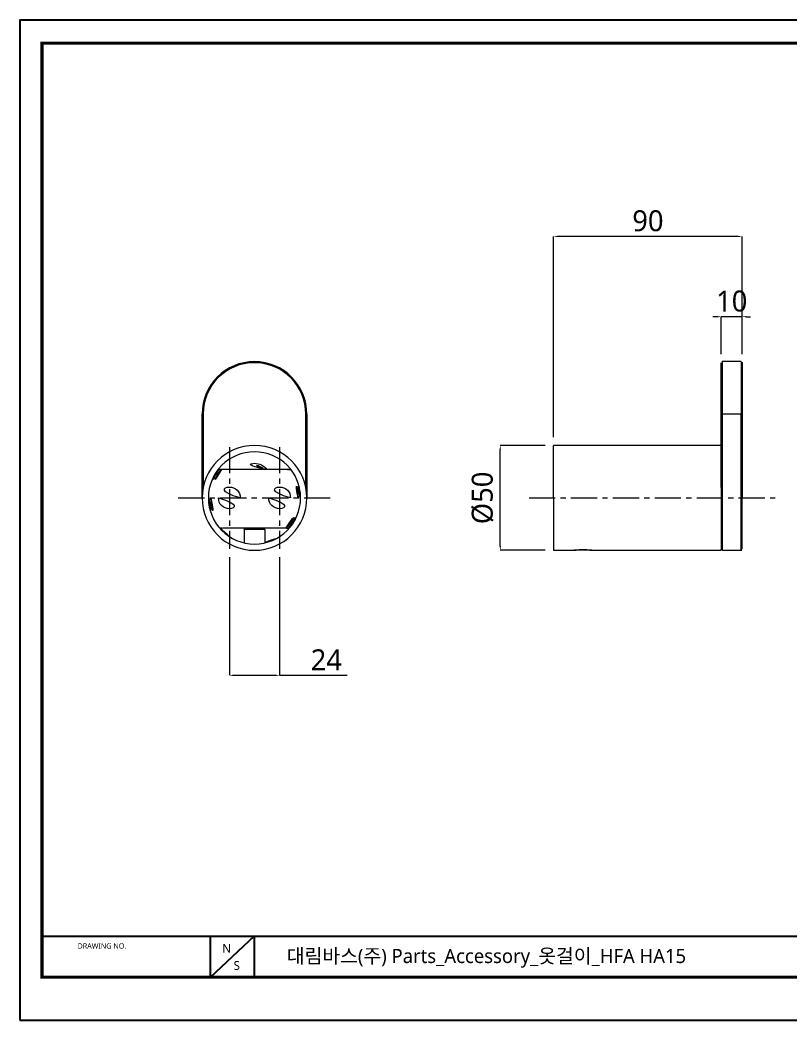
# Model space of a CAD drawing. Extents: x 16296677886 to 16296678537, y -37409618710 to -37409618233.
# Drawn here: x 16296677885.7 to 16296678253.2, y -37409618710.2 to -37409618233.2 of the extents above; entities that cross this region are included whole.
import ezdxf

# ---------------------------------------------------------------- set-up
doc = ezdxf.new("R2010")
doc.units = 0
doc.header["$LTSCALE"] = 10
doc.header["$MEASUREMENT"] = 0
doc.header["$PDMODE"] = 3
doc.header["$PDSIZE"] = -10
doc.linetypes.add('CENTER', pattern=[2, 1.25, -0.25, 0.25, -0.25])
doc.layers.get('0').update_dxf_attribs({"linetype": 'CONTINUOUS'})
doc.layers.get('DEFPOINTS').update_dxf_attribs({"linetype": 'CONTINUOUS'})
doc.layers.add('1', color=7, linetype='CONTINUOUS')
doc.styles.add('Daelim Dimension', font='NanumGothic.ttf')
doc.dimstyles.new('DEFAULT', dxfattribs={"dimscale": 2, "dimtxt": 1, "dimasz": 1, "dimexe": 0, "dimexo": 2, "dimgap": 1, "dimtad": 1, "dimdec": 1, "dimzin": 9, "dimdsep": 46, "dimtxsty": 'Daelim Dimension', "dimcen": 0.5, "dimclrd": 252, "dimclre": 252, "dimclrt": 3, "dimadec": 1, "dimazin": 0, "dimtfac": 1, "dimtdec": 1, "dimtix": 1, "dimtmove": 0, "dimatfit": 3, "dimfxl": 1, "dimtolj": 1, "dimtzin": 1, "dimlwd": 9, "dimlwe": 9, "dimarcsym": 0})

# ---------------------------------------------------------------- blocks, each defined once
blk = doc.blocks.new('*D11')
at = {"color": 5, "lineweight": 9, "ltscale": 0.5, "transparency": 16777216}
for p, q in [((16296678218.387251, -37409618374.707169), (16296678216.387251, -37409618374.707169)), ((16296678220.387251, -37409618392.638733), (16296678220.387251, -37409618374.707169)), ((16296678230.387251, -37409618374.707169), (16296678220.387251, -37409618374.707169)), ((16296678230.387251, -37409618392.638733), (16296678230.387251, -37409618374.707169)), ((16296678232.387251, -37409618374.707169), (16296678234.387251, -37409618374.707169))]:
    blk.add_line(p, q, dxfattribs=at)
at = {"color": 5, "ltscale": 0.5, "transparency": 16777216}
for points in [[(16296678218.387251, -37409618374.373833), (16296678218.387251, -37409618375.040497), (16296678220.387251, -37409618374.707169)], [(16296678232.387251, -37409618374.373833), (16296678232.387251, -37409618375.040497), (16296678230.387251, -37409618374.707169)]]:
    blk.add_solid(points, dxfattribs=at)
at = {"layer": 'DEFPOINTS', "color": 0, "ltscale": 0.5, "transparency": 16777216}
for p in [(16296678220.387251, -37409618374.707169), (16296678220.387251, -37409618396.638733), (16296678230.387251, -37409618396.638733)]:
    blk.add_point(p, dxfattribs=at)
at = {"color": 7, "ltscale": 0.5, "transparency": 16777216, "insert": (16296678225.387251, -37409618367.299454), "char_height": 10, "attachment_point": 5, "style": 'Daelim Dimension'}
blk.add_mtext('\\A1;10', dxfattribs=at)
blk = doc.blocks.new('*D12')
at = {"color": 5, "lineweight": 9, "ltscale": 0.5, "transparency": 16777216}
for p, q in [((16296678140.387251, -37409618432.138733), (16296678140.387251, -37409618336.435066)), ((16296678228.387251, -37409618336.435066), (16296678142.387251, -37409618336.435066)), ((16296678230.387251, -37409618392.638733), (16296678230.387251, -37409618336.435066))]:
    blk.add_line(p, q, dxfattribs=at)
at = {"color": 5, "ltscale": 0.5, "transparency": 16777216}
for points in [[(16296678142.387251, -37409618336.101738), (16296678142.387251, -37409618336.76841), (16296678140.387251, -37409618336.435066)], [(16296678228.387251, -37409618336.101738), (16296678228.387251, -37409618336.76841), (16296678230.387251, -37409618336.435066)]]:
    blk.add_solid(points, dxfattribs=at)
at = {"layer": 'DEFPOINTS', "color": 0, "ltscale": 0.5, "transparency": 16777216}
for p in [(16296678140.387251, -37409618336.435066), (16296678230.387251, -37409618396.638733), (16296678140.387251, -37409618436.138733)]:
    blk.add_point(p, dxfattribs=at)
at = {"color": 7, "ltscale": 0.5, "transparency": 16777216, "insert": (16296678185.387251, -37409618328.991577), "char_height": 10, "attachment_point": 5, "style": 'Daelim Dimension'}
blk.add_mtext('\\A1;90', dxfattribs=at)
blk = doc.blocks.new('*D13')
at = {"color": 5, "lineweight": 9, "ltscale": 0.5, "transparency": 16777216}
for p, q in [((16296678136.38725, -37409618436.13875), (16296678114.9186, -37409618436.13875)), ((16296678114.9186, -37409618484.13875), (16296678114.9186, -37409618438.13875)), ((16296678136.38725, -37409618486.13875), (16296678114.9186, -37409618486.13875))]:
    blk.add_line(p, q, dxfattribs=at)
at = {"color": 5, "ltscale": 0.5, "transparency": 16777216}
for points in [[(16296678114.58527, -37409618438.13875), (16296678115.25193, -37409618438.13875), (16296678114.9186, -37409618436.13875)], [(16296678114.58527, -37409618484.13875), (16296678115.25193, -37409618484.13875), (16296678114.9186, -37409618486.13875)]]:
    blk.add_solid(points, dxfattribs=at)
at = {"layer": 'DEFPOINTS', "color": 0, "ltscale": 0.5, "transparency": 16777216}
for p in [(16296678114.9186, -37409618436.13875), (16296678140.38725, -37409618436.13875), (16296678140.38725, -37409618486.13875)]:
    blk.add_point(p, dxfattribs=at)
at = {"color": 7, "ltscale": 0.5, "transparency": 16777216, "insert": (16296678106.53089, -37409618461.13874), "char_height": 10, "attachment_point": 5, "rotation": 90, "style": 'Daelim Dimension'}
blk.add_mtext('\\A1;%%C50', dxfattribs=at)
blk = doc.blocks.new('*D14')
at = {"color": 5, "lineweight": 9, "ltscale": 0.5, "transparency": 16777216}
for p, q in [((16296677985.633949, -37409618489.376167), (16296677985.633949, -37409618545.764633)), ((16296678009.633949, -37409618489.376167), (16296678009.633949, -37409618545.764633)), ((16296677987.633949, -37409618545.764633), (16296678007.633949, -37409618545.764633)), ((16296678009.633949, -37409618545.764633), (16296678041.909651, -37409618545.764633))]:
    blk.add_line(p, q, dxfattribs=at)
at = {"color": 5, "ltscale": 0.5, "transparency": 16777216}
for points in [[(16296677987.633949, -37409618545.431297), (16296677987.633949, -37409618546.097969), (16296677985.633949, -37409618545.764633)], [(16296678007.633949, -37409618545.431297), (16296678007.633949, -37409618546.097969), (16296678009.633949, -37409618545.764633)]]:
    blk.add_solid(points, dxfattribs=at)
at = {"layer": 'DEFPOINTS', "color": 0, "ltscale": 0.5, "transparency": 16777216}
for p in [(16296677985.633949, -37409618485.376167), (16296678009.633949, -37409618485.376167), (16296678009.633949, -37409618545.764633)]:
    blk.add_point(p, dxfattribs=at)
at = {"color": 7, "ltscale": 0.5, "transparency": 16777216, "insert": (16296678031.919661, -37409618538.371223), "char_height": 10, "attachment_point": 5, "style": 'Daelim Dimension'}
blk.add_mtext('\\A1;24', dxfattribs=at)

msp = doc.modelspace()

# ---------------------------------------------------------------- linework, layer by layer
at = {"color": 1, "linetype": 'CENTER', "lineweight": 0}
for p, q in [((16296677985.63, -37409618436.9), (16296677985.63, -37409618485.38)), ((16296678009.63, -37409618436.9), (16296678009.63, -37409618485.38)), ((16296677961.28, -37409618461.14), (16296678034.75, -37409618461.14)), ((16296678128.65, -37409618461.14), (16296678246.68, -37409618461.14))]:
    msp.add_line(p, q, dxfattribs=at)
at = {"color": 5}
msp.add_line((16296677896.19, -37409618670.21), (16296678420.37, -37409618670.21), dxfattribs=at)
at = {"color": 5, "ltscale": 40}
for p, q in [((16296677976.54, -37409618670.21), (16296677976.54, -37409618689.83)), ((16296677976.54, -37409618670.21), (16296677976.54, -37409618689.83)), ((16296677997.53, -37409618670.21), (16296677976.54, -37409618689.83)), ((16296677997.53, -37409618670.21), (16296677976.54, -37409618689.83)), ((16296677997.53, -37409618670.21), (16296677997.53, -37409618689.83)), ((16296677997.53, -37409618670.21), (16296677997.53, -37409618689.83))]:
    msp.add_line(p, q, dxfattribs=at)
at = {"ltscale": 0.5}
msp.add_lwpolyline([(16296677885.72, -37409618710.18), (16296678536.72, -37409618710.18), (16296678536.72, -37409618233.18), (16296677885.72, -37409618233.18)], close=True, dxfattribs=at)
at = {"color": 5, "linetype": 'ByBlock', "lineweight": 200, "const_width": 1.5}
msp.add_lwpolyline([(16296677896.19, -37409618689.75), (16296678526.19, -37409618689.75), (16296678526.19, -37409618244.25), (16296677896.19, -37409618244.25)], close=True, dxfattribs=at)
at = {"layer": '1', "color": 7, "linetype": 'Continuous', "lineweight": 18}
for p, q in [((16296678220.39, -37409618421.14), (16296678220.39, -37409618396.64)), ((16296678229.89, -37409618396.14), (16296678220.89, -37409618396.14)), ((16296678230.39, -37409618396.64), (16296678230.39, -37409618421.05)), ((16296677972.63, -37409618461.14), (16296677972.63, -37409618421.14)), ((16296678022.63, -37409618421.14), (16296678022.63, -37409618461.14)), ((16296678220.39, -37409618456.16), (16296678220.39, -37409618421.14)), ((16296678230.39, -37409618421.05), (16296678230.39, -37409618421.14)), ((16296678230.39, -37409618421.14), (16296678230.39, -37409618461.14)), ((16296678140.39, -37409618461.14), (16296678140.39, -37409618436.14)), ((16296678220.39, -37409618436.14), (16296678140.39, -37409618436.14)), ((16296678013.37, -37409618447.54), (16296677981.9, -37409618447.54)), ((16296678220.39, -37409618456.16), (16296678220.39, -37409618486.14)), ((16296678140.39, -37409618461.14), (16296678140.39, -37409618486.14)), ((16296678230.39, -37409618485.64), (16296678230.39, -37409618461.14)), ((16296678012.64, -37409618475.54), (16296677982.62, -37409618475.54)), ((16296677992.63, -37409618476.28), (16296677993.07, -37409618475.63)), ((16296677992.63, -37409618476.28), (16296677992.63, -37409618482.56)), ((16296677997.63, -37409618476.28), (16296677992.63, -37409618476.28)), ((16296677993.29, -37409618475.54), (16296677993.07, -37409618475.63)), ((16296677993.07, -37409618475.63), (16296677997.63, -37409618475.63)), ((16296677997.63, -37409618475.63), (16296678002.2, -37409618475.63)), ((16296678002.63, -37409618476.28), (16296677997.63, -37409618476.28)), ((16296678001.98, -37409618475.54), (16296678002.2, -37409618475.63)), ((16296678002.63, -37409618476.28), (16296678002.2, -37409618475.63)), ((16296678002.63, -37409618476.28), (16296678002.63, -37409618482.56)), ((16296678140.39, -37409618486.14), (16296678150.09, -37409618486.14)), ((16296678158.69, -37409618486.14), (16296678220.39, -37409618486.14)), ((16296678220.89, -37409618486.14), (16296678229.89, -37409618486.14))]:
    msp.add_line(p, q, dxfattribs=at)
at = {"layer": '1', "color": 7, "linetype": 'Continuous', "lineweight": 13}
for p, q in [((16296678220.89, -37409618396.14), (16296678220.89, -37409618421.14)), ((16296678229.89, -37409618396.14), (16296678229.89, -37409618421.05)), ((16296677973.13, -37409618421.14), (16296677972.63, -37409618421.14)), ((16296677973.13, -37409618421.14), (16296677973.13, -37409618456.16)), ((16296678022.63, -37409618421.14), (16296678022.13, -37409618421.14)), ((16296678022.13, -37409618456.16), (16296678022.13, -37409618421.14)), ((16296678220.89, -37409618421.14), (16296678220.39, -37409618421.14)), ((16296678220.89, -37409618421.14), (16296678220.89, -37409618461.14)), ((16296678229.89, -37409618421.14), (16296678220.89, -37409618421.14)), ((16296678229.89, -37409618421.14), (16296678229.89, -37409618421.05)), ((16296678230.39, -37409618421.14), (16296678229.89, -37409618421.14)), ((16296678229.89, -37409618461.14), (16296678229.89, -37409618421.14)), ((16296678220.89, -37409618461.2), (16296678220.89, -37409618486.14)), ((16296678229.89, -37409618486.14), (16296678229.89, -37409618461.14))]:
    msp.add_line(p, q, dxfattribs=at)
at = {"layer": '1', "color": 7, "linetype": 'Continuous', "lineweight": 18}
for centre, radius, start, end in [((16296677997.63, -37409618421.14), 25, 0, 179.8592), ((16296678220.89, -37409618396.64), 0.5, 90, 180), ((16296678229.89, -37409618396.64), 0.5, 0, 90), ((16296677997.63, -37409618421.14), 25, 179.8592, 180), ((16296677997.63, -37409618461.14), 25, 0, 180), ((16296677997.63, -37409618461.14), 22, 0, 180), ((16296677997.63, -37409618452.14), 7.5, 37.8332, 142.1684), ((16296677997.63, -37409618461.14), 21.8, 141.4018, 180), ((16296677997.63, -37409618461.14), 21.8, 0.1696, 38.5982), ((16296677985.63, -37409618461.14), 5.2, 0, 180), ((16296678009.63, -37409618461.14), 5.2, 0, 180), ((16296677997.63, -37409618461.14), 25, 180, 0), ((16296677997.63, -37409618461.14), 22, 180, 0), ((16296677997.63, -37409618461.14), 21.8, 180, 180.1696), ((16296677997.63, -37409618461.14), 21.8, 180.1696, 221.342), ((16296677985.63, -37409618461.14), 5.2, 180, 0), ((16296678009.63, -37409618461.14), 5.2, 180, 0), ((16296677997.63, -37409618461.14), 21.8, 318.658, 0), ((16296677997.63, -37409618461.14), 21.8, 0, 0.1696), ((16296677997.63, -37409618461.14), 21.8, 221.342, 256.7422), ((16296677997.63, -37409618461.14), 21.8, 283.2578, 318.658), ((16296678220.89, -37409618485.64), 0.5, 180, 270), ((16296678229.89, -37409618485.64), 0.5, 270, 0)]:
    msp.add_arc(centre, radius, start, end, dxfattribs=at)
at = {"layer": '1', "color": 7, "linetype": 'Continuous', "lineweight": 13}
for centre, radius, start, end in [((16296677997.63, -37409618421.14), 24.5, 0, 179.8592), ((16296677997.63, -37409618421.14), 24.5, 179.8592, 180), ((16296677997.63, -37409618461.14), 20.8, 139.1677, 180.1696), ((16296677997.63, -37409618452.14), 6.5, 45.049, 134.951), ((16296677997.63, -37409618461.14), 20.8, 0.1696, 40.8323), ((16296677997.63, -37409618461.14), 20.8, 180.1696, 223.813), ((16296677997.63, -37409618461.14), 20.8, 316.187, 0.1696)]:
    msp.add_arc(centre, radius, start, end, dxfattribs=at)
at = {"layer": '1', "color": 7, "linetype": 'Continuous', "lineweight": 18}
for points in [[(16296677980.6, -37409618447.54), (16296677980.6, -37409618447.54), (16296677980.6, -37409618447.54), (16296677980.63, -37409618447.54), (16296677980.68, -37409618447.54), (16296677980.75, -37409618447.54), (16296677980.85, -37409618447.54), (16296677980.97, -37409618447.54), (16296677981.11, -37409618447.54), (16296677981.28, -37409618447.54), (16296677981.47, -37409618447.54), (16296677981.67, -37409618447.54), (16296677981.82, -37409618447.54), (16296677981.9, -37409618447.54)], [(16296678013.37, -37409618447.54), (16296678013.45, -37409618447.54), (16296678013.59, -37409618447.54), (16296678013.8, -37409618447.54), (16296678013.99, -37409618447.54), (16296678014.16, -37409618447.54), (16296678014.3, -37409618447.54), (16296678014.42, -37409618447.54), (16296678014.51, -37409618447.54), (16296678014.59, -37409618447.54), (16296678014.64, -37409618447.54), (16296678014.67, -37409618447.54), (16296678014.67, -37409618447.54), (16296678014.67, -37409618447.54)]]:
    msp.add_open_spline(points, degree=3, dxfattribs=at)
for points, knots in [([(16296677981.27, -37409618475.54), (16296677981.27, -37409618475.54), (16296677981.28, -37409618475.54), (16296677981.31, -37409618475.54), (16296677981.31, -37409618475.54), (16296677981.33, -37409618475.54), (16296677981.35, -37409618475.54), (16296677981.38, -37409618475.54), (16296677981.41, -37409618475.54), (16296677981.42, -37409618475.54), (16296677981.45, -37409618475.54), (16296677981.46, -37409618475.54), (16296677981.5, -37409618475.54), (16296677981.53, -37409618475.54), (16296677981.58, -37409618475.54), (16296677981.61, -37409618475.54), (16296677981.67, -37409618475.54), (16296677981.7, -37409618475.54), (16296677981.8, -37409618475.54), (16296677981.87, -37409618475.54), (16296677982.01, -37409618475.54), (16296677982.09, -37409618475.54), (16296677982.2, -37409618475.54), (16296677982.24, -37409618475.54), (16296677982.32, -37409618475.54), (16296677982.35, -37409618475.54), (16296677982.47, -37409618475.54), (16296677982.55, -37409618475.54), (16296677982.62, -37409618475.54)], [0, 0, 0, 0, 0.125, 0.125, 0.15625, 0.15625, 0.1875, 0.25, 0.25, 0.28125, 0.28125, 0.3125, 0.3125, 0.375, 0.375, 0.4375, 0.4375, 0.5, 0.5, 0.625, 0.625, 0.75, 0.75, 0.8125, 0.8125, 0.875, 0.875, 1, 1, 1, 1]), ([(16296678014, -37409618475.54), (16296678014, -37409618475.54), (16296678013.99, -37409618475.54), (16296678013.96, -37409618475.54), (16296678013.95, -37409618475.54), (16296678013.94, -37409618475.54), (16296678013.91, -37409618475.54), (16296678013.89, -37409618475.54), (16296678013.85, -37409618475.54), (16296678013.84, -37409618475.54), (16296678013.82, -37409618475.54), (16296678013.81, -37409618475.54), (16296678013.77, -37409618475.54), (16296678013.74, -37409618475.54), (16296678013.69, -37409618475.54), (16296678013.66, -37409618475.54), (16296678013.6, -37409618475.54), (16296678013.56, -37409618475.54), (16296678013.46, -37409618475.54), (16296678013.4, -37409618475.54), (16296678013.25, -37409618475.54), (16296678013.18, -37409618475.54), (16296678013.07, -37409618475.54), (16296678013.03, -37409618475.54), (16296678012.95, -37409618475.54), (16296678012.91, -37409618475.54), (16296678012.8, -37409618475.54), (16296678012.72, -37409618475.54), (16296678012.64, -37409618475.54)], [0, 0, 0, 0, 0.125, 0.125, 0.15625, 0.15625, 0.1875, 0.25, 0.25, 0.28125, 0.28125, 0.3125, 0.3125, 0.375, 0.375, 0.4375, 0.4375, 0.5, 0.5, 0.625, 0.625, 0.75, 0.75, 0.8125, 0.8125, 0.875, 0.875, 1, 1, 1, 1]), ([(16296678158.69, -37409618486.14), (16296678158.69, -37409618486.14), (16296678158.67, -37409618486.14), (16296678158.61, -37409618486.13), (16296678158.54, -37409618486.11), (16296678158.49, -37409618486.11), (16296678158.48, -37409618486.1), (16296678158.46, -37409618486.1), (16296678158.45, -37409618486.1), (16296678158.41, -37409618486.09), (16296678158.39, -37409618486.09), (16296678158.25, -37409618486.07), (16296678158.12, -37409618486.05), (16296678157.92, -37409618486.02), (16296678157.88, -37409618486.01), (16296678157.8, -37409618486), (16296678157.76, -37409618486), (16296678157.62, -37409618485.98), (16296678157.43, -37409618485.95), (16296678157.12, -37409618485.92), (16296678156.9, -37409618485.89), (16296678156.72, -37409618485.88), (16296678156.66, -37409618485.87), (16296678156.54, -37409618485.86), (16296678156.48, -37409618485.85), (16296678156.29, -37409618485.84), (16296678156.04, -37409618485.82), (16296678155.77, -37409618485.8), (16296678155.57, -37409618485.79), (16296678155.5, -37409618485.79), (16296678155.37, -37409618485.79), (16296678155.3, -37409618485.78), (16296678154.95, -37409618485.77), (16296678154.67, -37409618485.77), (16296678154.25, -37409618485.77), (16296678154.11, -37409618485.77), (16296678153.93, -37409618485.77), (16296678153.9, -37409618485.77), (16296678153.83, -37409618485.77), (16296678153.72, -37409618485.77), (16296678153.62, -37409618485.78), (16296678153.27, -37409618485.79), (16296678153, -37409618485.8), (16296678152.68, -37409618485.83), (16296678152.61, -37409618485.83), (16296678152.49, -37409618485.84), (16296678152.42, -37409618485.84), (16296678152.24, -37409618485.86), (16296678152, -37409618485.88), (16296678151.77, -37409618485.9), (16296678151.61, -37409618485.92), (16296678151.53, -37409618485.93), (16296678151.45, -37409618485.94), (16296678151.4, -37409618485.95), (16296678151.37, -37409618485.95), (16296678151.25, -37409618485.97), (16296678151.06, -37409618485.99), (16296678150.81, -37409618486.02), (16296678150.66, -37409618486.05), (16296678150.58, -37409618486.06), (16296678150.56, -37409618486.06), (16296678150.53, -37409618486.07), (16296678150.52, -37409618486.07), (16296678150.47, -37409618486.08), (16296678150.44, -37409618486.08), (16296678150.31, -37409618486.1), (16296678150.23, -37409618486.12), (16296678150.16, -37409618486.13), (16296678150.15, -37409618486.13), (16296678150.12, -37409618486.13), (16296678150.12, -37409618486.13), (16296678150.09, -37409618486.14), (16296678150.09, -37409618486.14), (16296678150.09, -37409618486.14)], [0, 0, 0, 0, 0.03125, 0.0625, 0.09375, 0.09375, 0.101562, 0.101562, 0.109375, 0.109375, 0.125, 0.125, 0.1875, 0.1875, 0.203125, 0.203125, 0.21875, 0.21875, 0.25, 0.28125, 0.3125, 0.3125, 0.328125, 0.328125, 0.34375, 0.34375, 0.375, 0.40625, 0.40625, 0.421875, 0.421875, 0.4375, 0.4375, 0.5, 0.5, 0.53125, 0.53125, 0.539062, 0.539062, 0.546875, 0.5625, 0.5625, 0.625, 0.625, 0.640625, 0.640625, 0.65625, 0.65625, 0.6875, 0.71875, 0.71875, 0.734375, 0.742188, 0.742188, 0.75, 0.75, 0.78125, 0.8125, 0.84375, 0.84375, 0.851563, 0.851563, 0.859375, 0.859375, 0.875, 0.875, 0.9375, 0.9375, 0.953125, 0.953125, 0.96875, 0.96875, 1, 1, 1, 1])]:
    msp.add_open_spline(points, degree=3, knots=knots, dxfattribs=at)

# ---------------------------------------------------------------- texts
at = {"color": 5, "ltscale": 40, "style": 'Daelim Dimension'}
msp.add_text('DRAWING NO.', height=2.569, dxfattribs=at).set_placement((16296677913.16, -37409618676.14))
at = {"char_height": 4.2, "width": 5.8673, "attachment_point": 1, "style": 'Daelim Dimension'}
for s, insert in [('N', (16296677982.25, -37409618673.89)), ('S', (16296677987.65, -37409618682.07))]:
    msp.add_mtext(s, dxfattribs=dict(at, insert=insert))
at = {"color": 2, "insert": (16296678013.06, -37409618676.26), "char_height": 6.7566, "width": 260.6628, "attachment_point": 1, "style": 'Daelim Dimension'}
msp.add_mtext('{\\fGulim|b0|i0|c129|p50;대림}바스(주) Parts_Accessory_{\\fGulim|b0|i0|c129|p50;옷걸이}_HFA HA15', dxfattribs=at)

# ---------------------------------------------------------------- dimensions: what is measured, and where the dimension line sits
at = {"ltscale": 0.5}
for base, p2, picture, middle in [((16296678140.39, -37409618336.44), (16296678140.39, -37409618436.14), '*D12', (16296678185.39, -37409618328.99)), ((16296678220.39, -37409618374.71), (16296678220.39, -37409618396.64), '*D11', (16296678225.39, -37409618367.3))]:
    dim = msp.add_linear_dim(base=base, p1=(16296678230.39, -37409618396.64), p2=p2, dimstyle='DEFAULT', override={"dimtxt": 5, "dimclrd": 5, "dimclre": 5, "dimclrt": 7}, dxfattribs=at)
    dim.commit()
    dim.dimension.update_dxf_attribs({"geometry": picture, "text_midpoint": middle})
dim = msp.add_linear_dim(base=(16296678114.92, -37409618436.14), p1=(16296678140.39, -37409618486.14), p2=(16296678140.39, -37409618436.14), angle=90, text='%%C<>', dimstyle='DEFAULT', override={"dimtxt": 5, "dimclrd": 5, "dimclre": 5, "dimclrt": 7}, dxfattribs=at)
dim.commit()
dim.dimension.update_dxf_attribs({"geometry": '*D13', "text_midpoint": (16296678106.53, -37409618461.14)})
dim = msp.add_linear_dim(base=(16296678009.63, -37409618545.76), p1=(16296677985.63, -37409618485.38), p2=(16296678009.63, -37409618485.38), dimstyle='DEFAULT', override={"dimtxt": 5, "dimclrd": 5, "dimclre": 5, "dimclrt": 7}, dxfattribs=at)
dim.commit()
dim.dimension.update_dxf_attribs({"geometry": '*D14', "text_midpoint": (16296678031.92, -37409618545.76), "dimtype": 160})

doc.saveas('drawing.dxf')
